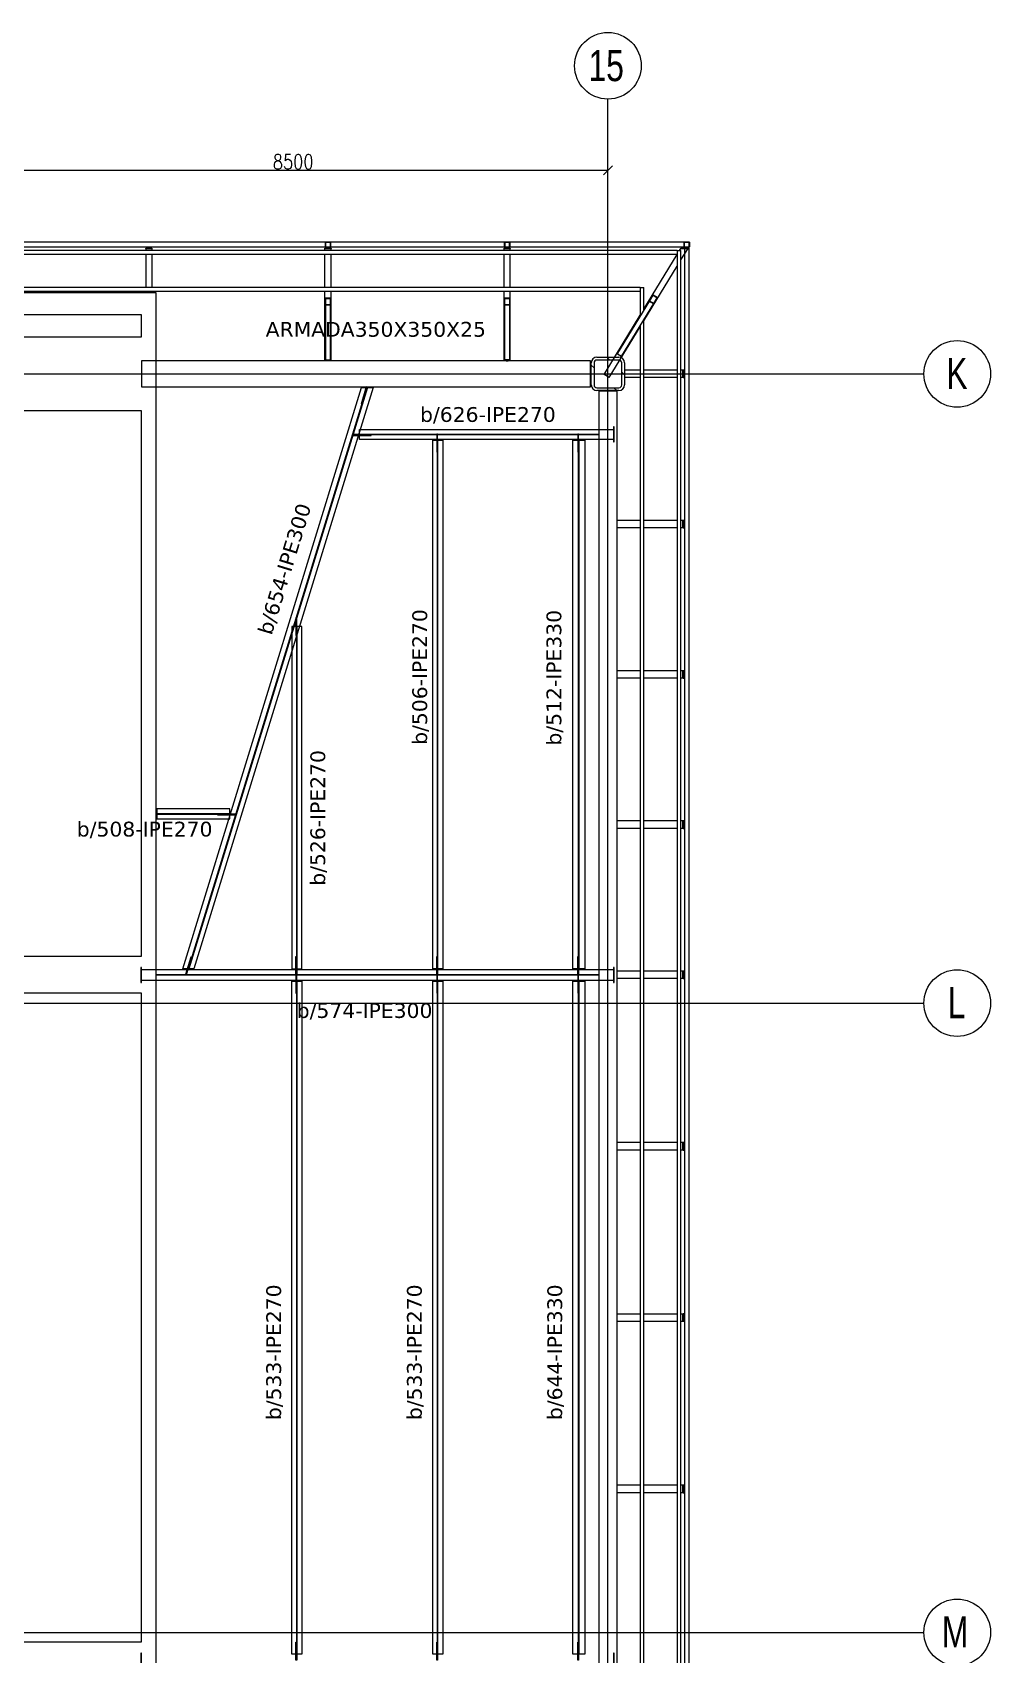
# Model space of a CAD drawing. Header units: millimetres. Extents: x -3255 to 77194, y -21218 to 30112.
# Drawn here: x 64259 to 77194, y 8200 to 30112 of the extents above; entities that cross this region are included whole.
import ezdxf

# ---------------------------------------------------------------- set-up
doc = ezdxf.new("R2010")
doc.units = ezdxf.units.MM
doc.header["$LTSCALE"] = 0.9
doc.linetypes.add('Grid Line', pattern=[3.33375, 1.905, -0.47625, 0.47625, -0.47625])
for name, color, linetype, lineweight in [('0-3', 50, 'Continuous', 5), ('A_ALMA', 255, 'Continuous', 5), ('E_COLUMNAS-1', 254, 'Continuous', 5), ('E_COLUMNAS-2', 1, 'Continuous', 25), ('E_COLUMNAS-3', 1, 'Continuous', 35), ('E_EJES', 8, 'Continuous', 9), ('E_EJES-1', 8, 'Grid Line', 9), ('E_TEXTO', 3, 'Continuous', 5), ('E_VIGAS', 5, 'Continuous', 15), ('E_VIGAS-1', 5, 'Continuous', 5), ('E_VIGAS-2', 10, 'Continuous', 5), ('E_VIGAS-3', 5, 'Continuous', 25), ('P-PLATINA', 6, 'Continuous', 13), ('S-COLS-HDLN-1', 52, 'Continuous', 9), ('VIGAS_HCB', 253, 'Continuous', 15)]:
    doc.layers.add(name, color=color, linetype=linetype, lineweight=lineweight)
doc.layers.add('COTAS', color=8, linetype='Continuous')
doc.styles.add('CNI_COTAS', font='romans.shx', dxfattribs={"width": 0.8})
doc.styles.add('Swis721 LtCn BT_1', font='swisscl.ttf', dxfattribs={"height": 0.42})
doc.styles.add('VERDANA', font='verdana.ttf')
doc.dimstyles.new('1.5', dxfattribs={"dimscale": 0, "dimtxt": 200, "dimasz": 120, "dimexe": 4, "dimexo": 4, "dimgap": 15, "dimtad": 1, "dimdec": 0, "dimzin": 4, "dimdsep": 46, "dimtxsty": 'CNI_COTAS', "dimblk": 'OBLIQUE', "dimcen": -0.09, "dimclrd": 256, "dimclrt": 3, "dimadec": 0, "dimazin": 0, "dimtfac": 1, "dimtdec": 0, "dimtmove": 2, "dimatfit": 0, "dimldrblk": 'OBLIQUE', "dimfxl": 0.05, "dimtolj": 1, "dimtzin": 0, "dimarcsym": 0})

# ---------------------------------------------------------------- blocks, each defined once
blk = doc.blocks.new('EST_SFM_VIGA-METALICA-SECCION-C - EST_SFM_VIGA-METALICA-UPN160-1603255-_38_00m_N_E_-NIVEL-10 DOC')
at = {"layer": 'E_VIGAS-1'}
for p, q in [((30.113, 0.018), (-30.274, 0.018)), ((32.533, 0.018), (30.171, 0.018)), ((34.956, 0.018), (32.591, 0.018)), ((35.021, 0.018), (35.015, 0.018)), ((35.021, 0.018), (35.021, -0.047)), ((-30.269, -0.047), (30.107, -0.047)), ((30.109, -0.047), (30.175, -0.047)), ((30.176, -0.047), (32.527, -0.047)), ((32.529, -0.047), (32.595, -0.047)), ((32.596, -0.047), (34.951, -0.047)), ((34.952, -0.047), (35.018, -0.047))]:
    blk.add_line(p, q, dxfattribs=at)
blk = doc.blocks.new('EST_SFM_VIGA-METALICA-SECCION-C - EST_SFM_VIGA-METALICA-UPN100-1529792-_38_00m_N_E_-NIVEL-10 DOC')
at = {"layer": 'E_VIGAS-2'}
for p, q in [((-13.568, -0.018), (-13.568, 0.032)), ((-13.263, 0.032), (-13.567, 0.032)), ((13.831, 0.032), (-13.129, 0.032)), ((14.268, 0.032), (13.965, 0.032)), ((14.269, 0.032), (14.269, -0.018)), ((-13.568, -0.018), (-13.181, -0.018)), ((-13.047, -0.018), (13.749, -0.018)), ((13.882, -0.018), (14.269, -0.018))]:
    blk.add_line(p, q, dxfattribs=at)
blk = doc.blocks.new('EST_SFM_VIGA-METALICA-SECCION-C - EST_SFM_VIGA-METALICA-UPN100-1530878-_38_00m_N_E_-NIVEL-10 DOC')
at = {"layer": 'E_VIGAS-2'}
for p, q in [((-14.294, -0.032), (-14.294, 0.018)), ((14.54, 0.018), (-14.294, 0.018)), ((14.54, 0.018), (14.54, -0.032)), ((-14.294, -0.032), (14.54, -0.032))]:
    blk.add_line(p, q, dxfattribs=at)
blk = doc.blocks.new('EST_SFM_VIGA-METALICA-SECCION-C - EST_SFM_VIGA-METALICA-UPN160-1529890-_38_00m_N_E_-NIVEL-10 DOC')
at = {"layer": 'E_VIGAS-1'}
for p, q in [((14.442, 0.018), (-14.49, 0.018)), ((-14.49, -0.047), (-14.49, 0.016)), ((14.506, 0.018), (14.5, 0.018)), ((14.506, 0.018), (14.506, 0.013)), ((-14.49, -0.047), (-14.487, -0.047)), ((-14.485, -0.047), (14.437, -0.047)), ((14.438, -0.047), (14.504, -0.047))]:
    blk.add_line(p, q, dxfattribs=at)
blk = doc.blocks.new('EST_SFM_VIGA-METALICA-SECCION-C - EST_SFM_VIGA-METALICA-UPN100-1526554-_38_00m_N_E_-NIVEL-10 DOC')
at = {"layer": 'E_VIGAS-2'}
for p, q in [((34.942, 0.018), (-34.929, 0.018)), ((34.942, 0.018), (34.942, -0.032)), ((-34.929, -0.032), (34.942, -0.032))]:
    blk.add_line(p, q, dxfattribs=at)
blk = doc.blocks.new('EST_SFM_VIGA-METALICA-SECCION-C - EST_SFM_VIGA-METALICA-UPN100-1526616-_38_00m_N_E_-NIVEL-10 DOC')
at = {"layer": 'E_VIGAS-2'}
for p, q in [((34.044, 0.032), (-34.827, 0.032)), ((34.044, 0.032), (34.044, -0.018)), ((-34.827, -0.018), (34.044, -0.018))]:
    blk.add_line(p, q, dxfattribs=at)
blk = doc.blocks.new('EST_SCM_COLUMNA-METALICA-SECCION-CUADRADA - EST_SCM_COLUMNA-TUBULAR-CUADRADA_PTEØ_70x70 e_3mm-1587150-_38_00m_N_E_-NIVEL-10 DOC')
at = {"layer": 'E_COLUMNAS-1'}
for p, q in [((-0.035, -0.029), (-0.035, 0.029)), ((-0.032, 0.029), (-0.032, -0.029)), ((-0.029, 0.035), (0.029, 0.035)), ((0.029, 0.032), (-0.029, 0.032)), ((0.032, -0.029), (0.032, 0.029)), ((0.035, 0.029), (0.035, -0.029)), ((-0.029, -0.032), (0.029, -0.032)), ((0.029, -0.035), (-0.029, -0.035))]:
    blk.add_line(p, q, dxfattribs=at)
for centre, radius, start, end in [((-0.029, 0.029), 0.006, 90, 180), ((-0.029, 0.029), 0.003, 90, 180), ((0.029, 0.029), 0.006, 0, 90), ((0.029, 0.029), 0.003, 0, 90), ((0.029, 0.029), 0.006, 10, 80), ((0.029, 0.029), 0.003, 30, 60), ((-0.029, -0.029), 0.006, 180, 270), ((-0.029, -0.029), 0.003, 180, 270), ((0.029, -0.029), 0.006, 270, 0), ((0.029, -0.029), 0.003, 270, 360)]:
    blk.add_arc(centre, radius, start, end, dxfattribs=at)
blk = doc.blocks.new('EST_SCM_COLUMNA-METALICA-SECCION-CUADRADA - EST_SCM_COLUMNA-TUBULAR-CUADRADA_PTEØ_70x70 e_3mm-V24-_38_00m_N_E_-NIVEL-10 DOC')
at = {"layer": 'E_COLUMNAS-1'}
for p, q in [((-0.035, -0.029), (-0.035, 0.029)), ((-0.032, 0.029), (-0.032, -0.029)), ((-0.029, 0.035), (0.029, 0.035)), ((0.029, 0.032), (-0.029, 0.032)), ((0.032, -0.029), (0.032, 0.029)), ((0.035, 0.029), (0.035, -0.029)), ((-0.029, -0.032), (0.029, -0.032)), ((0.029, -0.035), (-0.029, -0.035))]:
    blk.add_line(p, q, dxfattribs=at)
for centre, radius, start, end in [((-0.029, 0.029), 0.006, 90, 180), ((-0.029, 0.029), 0.006, 90, 170), ((-0.029, 0.029), 0.003, 90, 180), ((-0.029, 0.029), 0.003, 90, 150), ((0.029, 0.029), 0.006, 0, 90), ((0.029, 0.029), 0.006, 10, 90), ((0.029, 0.029), 0.003, 0, 90), ((0.029, 0.029), 0.003, 30, 90), ((-0.029, -0.029), 0.006, 180, 270), ((-0.029, -0.029), 0.003, 180, 270), ((0.029, -0.029), 0.006, 270, 0), ((0.029, -0.029), 0.003, 270, 360)]:
    blk.add_arc(centre, radius, start, end, dxfattribs=at)
blk = doc.blocks.new('DCTIB_CNI_EST_MOD-1A-FAC_0001_rvt-2-_38_00m_N_E_-NIVEL-10 DOC')
at = {"layer": 'E_COLUMNAS-1'}
for centre, radius, start, end in [((-9.971, 167.879), 0.006, 190, 270), ((-9.971, 167.879), 0.006, 190, 270), ((-9.971, 167.879), 0.003, 210, 270), ((-9.971, 167.879), 0.003, 210, 270), ((-9.913, 167.879), 0.006, 270, 350), ((-9.913, 167.879), 0.006, 270, 350), ((-9.913, 167.879), 0.003, 270, 330), ((-9.913, 167.879), 0.003, 270, 330), ((-7.551, 167.879), 0.006, 190, 270), ((-7.551, 167.879), 0.006, 190, 270), ((-7.551, 167.879), 0.003, 210, 270), ((-7.551, 167.879), 0.003, 210, 270), ((-7.493, 167.879), 0.006, 270, 350), ((-7.493, 167.879), 0.006, 270, 350), ((-7.493, 167.879), 0.003, 270, 330), ((-7.493, 167.879), 0.003, 270, 330), ((-5.128, 167.879), 0.006, 190, 260), ((-5.128, 167.879), 0.006, 190, 260), ((-5.128, 167.879), 0.003, 210, 240), ((-5.128, 167.879), 0.003, 210, 240)]:
    blk.add_arc(centre, radius, start, end, dxfattribs=at)
at = {"layer": 'E_VIGAS-1'}
for p, q in [((-12.403, 167.858), (-12.403, 167.859)), ((-12.403, 167.859), (-12.375, 167.859)), ((-12.403, 167.858), (-12.321, 167.858)), ((-12.321, 167.858), (-12.403, 167.858)), ((-12.403, 167.858), (-12.403, 167.83)), ((-12.364, 167.864), (-12.364, 167.878)), ((-12.364, 167.859), (-12.364, 167.864)), ((-12.359, 167.878), (-12.359, 167.864)), ((-12.359, 167.864), (-12.359, 167.859)), ((-12.349, 167.859), (-12.321, 167.859)), ((-12.321, 167.859), (-12.321, 167.858)), ((-12.321, 167.858), (-12.321, 167.83)), ((-9.983, 167.859), (-9.955, 167.859)), ((-9.983, 167.858), (-9.983, 167.859)), ((-9.983, 167.858), (-9.901, 167.858)), ((-9.901, 167.858), (-9.983, 167.858)), ((-9.983, 167.83), (-9.983, 167.858)), ((-9.945, 167.876), (-9.945, 167.878)), ((-9.945, 167.864), (-9.945, 167.873)), ((-9.945, 167.859), (-9.945, 167.864)), ((-9.94, 167.878), (-9.94, 167.876)), ((-9.94, 167.873), (-9.94, 167.864)), ((-9.94, 167.864), (-9.94, 167.859)), ((-9.929, 167.859), (-9.901, 167.859)), ((-9.901, 167.859), (-9.901, 167.858)), ((-9.901, 167.83), (-9.901, 167.858)), ((-7.535, 167.859), (-7.563, 167.859)), ((-7.563, 167.859), (-7.535, 167.859)), ((-7.563, 167.858), (-7.563, 167.859)), ((-7.563, 167.858), (-7.481, 167.858)), ((-7.481, 167.858), (-7.563, 167.858)), ((-7.563, 167.83), (-7.563, 167.858)), ((-7.525, 167.876), (-7.525, 167.878)), ((-7.525, 167.864), (-7.525, 167.873)), ((-7.525, 167.859), (-7.525, 167.864)), ((-7.52, 167.878), (-7.52, 167.876)), ((-7.52, 167.873), (-7.52, 167.864)), ((-7.52, 167.864), (-7.52, 167.859)), ((-7.509, 167.859), (-7.481, 167.859)), ((-7.481, 167.859), (-7.509, 167.859)), ((-7.481, 167.859), (-7.481, 167.858)), ((-7.481, 167.83), (-7.481, 167.858)), ((-5.194, 167.83), (-5.177, 167.858)), ((-5.177, 167.859), (-5.144, 167.859)), ((-5.177, 167.858), (-5.081, 167.858)), ((-5.081, 167.858), (-5.177, 167.858)), ((-5.177, 167.701), (-5.081, 167.858)), ((-5.158, 167.878), (-5.17, 167.859)), ((-5.153, 167.873), (-5.153, 167.875)), ((-5.151, 167.868), (-5.152, 167.87)), ((-5.149, 167.864), (-5.15, 167.865)), ((-5.132, 167.859), (-5.129, 167.863)), ((-12.403, 167.78), (-12.403, 167.33)), ((-12.321, 167.78), (-12.321, 167.33)), ((-9.983, 167.33), (-9.983, 167.78)), ((-9.901, 167.33), (-9.901, 167.78)), ((-7.563, 167.33), (-7.563, 167.78)), ((-7.481, 167.33), (-7.481, 167.78)), ((-5.677, 167.038), (-5.227, 167.777)), ((-5.677, 166.88), (-5.227, 167.619)), ((-12.403, 167.28), (-12.403, 167.263)), ((-12.321, 167.263), (-12.403, 167.263)), ((-12.321, 167.28), (-12.321, 167.263)), ((-9.983, 166.337), (-9.983, 167.28)), ((-9.901, 166.337), (-9.901, 167.28)), ((-7.563, 166.337), (-7.563, 167.28)), ((-7.481, 166.337), (-7.481, 167.28)), ((-5.556, 167.224), (-5.602, 167.15)), ((-5.6, 167.149), (-5.555, 167.223)), ((-5.555, 167.223), (-5.56, 167.216)), ((-5.553, 167.224), (-5.498, 167.191)), ((-5.497, 167.193), (-5.552, 167.226)), ((-9.977, 167.18), (-9.977, 167.098)), ((-9.977, 167.098), (-9.977, 166.357)), ((-9.976, 167.18), (-9.976, 167.172)), ((-9.976, 167.098), (-9.976, 167.18)), ((-9.976, 167.098), (-9.976, 167.094)), ((-9.91, 167.184), (-9.974, 167.184)), ((-9.974, 167.182), (-9.91, 167.182)), ((-9.91, 167.096), (-9.974, 167.096)), ((-9.974, 167.094), (-9.91, 167.094)), ((-9.909, 167.172), (-9.909, 167.18)), ((-9.909, 167.18), (-9.909, 167.098)), ((-9.909, 167.094), (-9.909, 167.098)), ((-9.907, 167.098), (-9.907, 167.18)), ((-9.907, 166.357), (-9.907, 167.098)), ((-7.557, 167.18), (-7.557, 167.098)), ((-7.557, 167.098), (-7.557, 166.361)), ((-7.556, 167.18), (-7.556, 167.172)), ((-7.556, 167.098), (-7.556, 167.18)), ((-7.556, 167.098), (-7.556, 167.094)), ((-7.49, 167.184), (-7.554, 167.184)), ((-7.554, 167.182), (-7.49, 167.182)), ((-7.49, 167.096), (-7.554, 167.096)), ((-7.554, 167.094), (-7.49, 167.094)), ((-7.489, 167.172), (-7.489, 167.18)), ((-7.489, 167.18), (-7.489, 167.098)), ((-7.489, 167.094), (-7.489, 167.098)), ((-7.487, 167.098), (-7.487, 167.18)), ((-7.487, 166.361), (-7.487, 167.098)), ((-5.602, 167.15), (-6.034, 166.44)), ((-5.974, 166.404), (-5.542, 167.113)), ((-5.6, 167.149), (-5.602, 167.146)), ((-5.601, 167.145), (-5.547, 167.111)), ((-5.545, 167.113), (-5.6, 167.146)), ((-5.545, 167.111), (-5.543, 167.114)), ((-5.498, 167.188), (-5.543, 167.114)), ((-5.542, 167.113), (-5.497, 167.188)), ((-5.502, 167.181), (-5.498, 167.188)), ((-6.215, 166.155), (-5.727, 166.956)), ((-6.145, 166.112), (-5.727, 166.798)), ((-9.901, 166.337), (-9.983, 166.337)), ((-9.974, 166.353), (-9.91, 166.353)), ((-7.481, 166.337), (-7.563, 166.337)), ((-7.535, 166.337), (-7.563, 166.337)), ((-7.554, 166.357), (-7.49, 166.357)), ((-7.525, 166.337), (-7.519, 166.337)), ((-7.525, 166.337), (-7.525, 166.337)), ((-7.52, 166.337), (-7.52, 166.337)), ((-7.481, 166.337), (-7.509, 166.337)), ((-6.033, 166.435), (-5.979, 166.402)), ((-6.145, 166.112), (-6.215, 166.155)), ((-5.934, 166.112), (-5.934, 166.212)), ((-5.727, 166.212), (-5.934, 166.212)), ((-5.727, 166.112), (-5.934, 166.112)), ((-5.227, 166.212), (-5.677, 166.212)), ((-5.227, 166.112), (-5.677, 166.112)), ((-5.149, 166.212), (-5.177, 166.212)), ((-5.149, 166.112), (-5.177, 166.112)), ((-5.149, 166.212), (-5.149, 166.112)), ((-5.149, 166.112), (-5.149, 166.212)), ((-5.149, 166.212), (-5.148, 166.212)), ((-5.148, 166.112), (-5.149, 166.112)), ((-5.148, 166.212), (-5.148, 166.175)), ((-5.129, 166.212), (-5.148, 166.212)), ((-5.148, 166.165), (-5.143, 166.165)), ((-5.143, 166.165), (-5.148, 166.165)), ((-5.148, 166.165), (-5.143, 166.165)), ((-5.143, 166.16), (-5.148, 166.16)), ((-5.143, 166.16), (-5.148, 166.16)), ((-5.148, 166.16), (-5.143, 166.16)), ((-5.148, 166.15), (-5.148, 166.112)), ((-5.148, 166.112), (-5.129, 166.112)), ((-5.143, 166.165), (-5.129, 166.165)), ((-5.129, 166.16), (-5.143, 166.16)), ((-6.037, 164.082), (-6.037, 164.182)), ((-5.727, 164.182), (-6.037, 164.182)), ((-5.227, 164.182), (-5.677, 164.182)), ((-5.149, 164.182), (-5.177, 164.182)), ((-5.149, 164.182), (-5.149, 164.082)), ((-5.149, 164.082), (-5.149, 164.182)), ((-5.149, 164.182), (-5.148, 164.182)), ((-5.148, 164.182), (-5.148, 164.145)), ((-5.129, 164.182), (-5.148, 164.182)), ((-5.148, 164.135), (-5.143, 164.135)), ((-5.143, 164.135), (-5.148, 164.135)), ((-5.148, 164.135), (-5.143, 164.135)), ((-5.143, 164.13), (-5.148, 164.13)), ((-5.143, 164.13), (-5.148, 164.13)), ((-5.148, 164.13), (-5.143, 164.13)), ((-5.143, 164.135), (-5.129, 164.135)), ((-5.129, 164.13), (-5.143, 164.13)), ((-5.727, 164.082), (-6.037, 164.082)), ((-5.227, 164.082), (-5.677, 164.082)), ((-5.149, 164.082), (-5.177, 164.082)), ((-5.148, 164.082), (-5.149, 164.082)), ((-5.148, 164.12), (-5.148, 164.082)), ((-5.148, 164.082), (-5.129, 164.082)), ((-6.037, 162.052), (-6.037, 162.152)), ((-5.727, 162.152), (-6.037, 162.152)), ((-5.227, 162.152), (-5.677, 162.152)), ((-5.149, 162.152), (-5.177, 162.152)), ((-5.149, 162.152), (-5.149, 162.052)), ((-5.149, 162.052), (-5.149, 162.152)), ((-5.149, 162.152), (-5.148, 162.152)), ((-5.148, 162.152), (-5.148, 162.115)), ((-5.129, 162.152), (-5.148, 162.152)), ((-5.727, 162.052), (-6.037, 162.052)), ((-5.227, 162.052), (-5.677, 162.052)), ((-5.149, 162.052), (-5.177, 162.052)), ((-5.148, 162.052), (-5.149, 162.052)), ((-5.148, 162.105), (-5.143, 162.105)), ((-5.143, 162.105), (-5.148, 162.105)), ((-5.148, 162.105), (-5.143, 162.105)), ((-5.143, 162.1), (-5.148, 162.1)), ((-5.143, 162.1), (-5.148, 162.1)), ((-5.148, 162.1), (-5.143, 162.1)), ((-5.148, 162.09), (-5.148, 162.052)), ((-5.148, 162.052), (-5.129, 162.052)), ((-5.143, 162.105), (-5.129, 162.105)), ((-5.129, 162.1), (-5.143, 162.1)), ((-6.037, 160.023), (-6.037, 160.123)), ((-5.727, 160.123), (-6.037, 160.123)), ((-5.727, 160.023), (-6.037, 160.023)), ((-5.227, 160.123), (-5.677, 160.123)), ((-5.227, 160.023), (-5.677, 160.023)), ((-5.149, 160.123), (-5.177, 160.123)), ((-5.149, 160.023), (-5.177, 160.023)), ((-5.149, 160.123), (-5.149, 160.023)), ((-5.149, 160.023), (-5.149, 160.123)), ((-5.149, 160.123), (-5.148, 160.123)), ((-5.148, 160.023), (-5.149, 160.023)), ((-5.148, 160.123), (-5.148, 160.085)), ((-5.129, 160.123), (-5.148, 160.123)), ((-5.148, 160.075), (-5.143, 160.075)), ((-5.143, 160.075), (-5.148, 160.075)), ((-5.148, 160.075), (-5.143, 160.075)), ((-5.143, 160.07), (-5.148, 160.07)), ((-5.143, 160.07), (-5.148, 160.07)), ((-5.148, 160.07), (-5.143, 160.07)), ((-5.148, 160.06), (-5.148, 160.023)), ((-5.148, 160.023), (-5.129, 160.023)), ((-5.143, 160.075), (-5.129, 160.075)), ((-5.129, 160.07), (-5.143, 160.07)), ((-6.038, 157.993), (-6.038, 158.093)), ((-5.727, 158.093), (-6.038, 158.093)), ((-5.727, 157.993), (-6.038, 157.993)), ((-5.227, 158.093), (-5.677, 158.093)), ((-5.227, 157.993), (-5.677, 157.993)), ((-5.149, 158.093), (-5.177, 158.093)), ((-5.149, 157.993), (-5.177, 157.993)), ((-5.149, 158.093), (-5.149, 157.993)), ((-5.149, 157.993), (-5.149, 158.093)), ((-5.149, 158.093), (-5.148, 158.093)), ((-5.148, 157.993), (-5.149, 157.993)), ((-5.148, 158.093), (-5.148, 158.055)), ((-5.129, 158.093), (-5.148, 158.093)), ((-5.148, 158.045), (-5.143, 158.045)), ((-5.143, 158.045), (-5.148, 158.045)), ((-5.148, 158.045), (-5.143, 158.045)), ((-5.143, 158.04), (-5.148, 158.04)), ((-5.143, 158.04), (-5.148, 158.04)), ((-5.148, 158.04), (-5.143, 158.04)), ((-5.148, 158.03), (-5.148, 157.993)), ((-5.148, 157.993), (-5.129, 157.993)), ((-5.143, 158.045), (-5.129, 158.045)), ((-5.129, 158.04), (-5.143, 158.04)), ((-6.037, 155.678), (-6.037, 155.778)), ((-5.727, 155.778), (-6.037, 155.778)), ((-5.727, 155.678), (-6.037, 155.678)), ((-5.227, 155.778), (-5.677, 155.778)), ((-5.227, 155.678), (-5.677, 155.678)), ((-5.149, 155.778), (-5.177, 155.778)), ((-5.149, 155.678), (-5.177, 155.678)), ((-5.149, 155.778), (-5.149, 155.678)), ((-5.149, 155.678), (-5.149, 155.778)), ((-5.149, 155.778), (-5.148, 155.778)), ((-5.148, 155.678), (-5.149, 155.678)), ((-5.148, 155.778), (-5.148, 155.741)), ((-5.129, 155.778), (-5.148, 155.778)), ((-5.148, 155.731), (-5.143, 155.731)), ((-5.143, 155.731), (-5.148, 155.731)), ((-5.148, 155.731), (-5.143, 155.731)), ((-5.143, 155.725), (-5.148, 155.725)), ((-5.143, 155.725), (-5.148, 155.725)), ((-5.148, 155.725), (-5.143, 155.725)), ((-5.148, 155.716), (-5.148, 155.678)), ((-5.148, 155.678), (-5.129, 155.678)), ((-5.143, 155.731), (-5.129, 155.731)), ((-5.129, 155.725), (-5.143, 155.725)), ((-6.037, 153.364), (-6.037, 153.464)), ((-6.037, 153.464), (-5.727, 153.464)), ((-5.677, 153.464), (-5.227, 153.464)), ((-5.177, 153.464), (-5.149, 153.464)), ((-5.149, 153.464), (-5.149, 153.364)), ((-5.149, 153.464), (-5.148, 153.464)), ((-5.149, 153.364), (-5.149, 153.464)), ((-5.129, 153.464), (-5.148, 153.464)), ((-5.148, 153.464), (-5.148, 153.426)), ((-5.148, 153.417), (-5.143, 153.417)), ((-5.143, 153.417), (-5.148, 153.417)), ((-5.148, 153.417), (-5.143, 153.417)), ((-5.143, 153.411), (-5.148, 153.411)), ((-5.143, 153.411), (-5.148, 153.411)), ((-5.148, 153.411), (-5.143, 153.411)), ((-5.148, 153.401), (-5.148, 153.364)), ((-5.143, 153.417), (-5.129, 153.417)), ((-5.129, 153.411), (-5.143, 153.411)), ((-6.037, 153.364), (-5.727, 153.364)), ((-5.677, 153.364), (-5.227, 153.364)), ((-5.177, 153.364), (-5.149, 153.364)), ((-5.148, 153.364), (-5.149, 153.364)), ((-5.148, 153.364), (-5.129, 153.364)), ((-6.037, 151.049), (-6.037, 151.149)), ((-5.727, 151.149), (-6.037, 151.149)), ((-5.727, 151.049), (-6.037, 151.049)), ((-5.227, 151.149), (-5.677, 151.149)), ((-5.227, 151.049), (-5.677, 151.049)), ((-5.149, 151.149), (-5.177, 151.149)), ((-5.149, 151.049), (-5.177, 151.049)), ((-5.149, 151.149), (-5.149, 151.049)), ((-5.149, 151.049), (-5.149, 151.149)), ((-5.149, 151.149), (-5.148, 151.149)), ((-5.148, 151.049), (-5.149, 151.049)), ((-5.148, 151.149), (-5.148, 151.112)), ((-5.129, 151.149), (-5.148, 151.149)), ((-5.148, 151.102), (-5.143, 151.102)), ((-5.143, 151.102), (-5.148, 151.102)), ((-5.148, 151.102), (-5.143, 151.102)), ((-5.143, 151.097), (-5.148, 151.097)), ((-5.143, 151.097), (-5.148, 151.097)), ((-5.148, 151.097), (-5.143, 151.097)), ((-5.148, 151.087), (-5.148, 151.049)), ((-5.148, 151.049), (-5.129, 151.049)), ((-5.143, 151.102), (-5.129, 151.102)), ((-5.129, 151.097), (-5.143, 151.097))]:
    blk.add_line(p, q, dxfattribs=at)
at = {"layer": 'E_VIGAS-1', "flags": 128}
for points in [[(-5.177, 167.858), (-5.177, 167.858), (-5.177, 167.859)], [(-5.144, 167.859), (-5.146, 167.861), (-5.149, 167.864), (-5.152, 167.869), (-5.153, 167.874), (-5.154, 167.878)], [(-5.552, 167.226), (-5.552, 167.226), (-5.553, 167.226), (-5.554, 167.226), (-5.555, 167.226), (-5.555, 167.225), (-5.556, 167.225), (-5.556, 167.224)], [(-5.555, 167.223), (-5.555, 167.224), (-5.555, 167.224), (-5.554, 167.224), (-5.554, 167.224), (-5.554, 167.224), (-5.553, 167.224), (-5.553, 167.224), (-5.553, 167.224)], [(-5.498, 167.191), (-5.498, 167.191), (-5.498, 167.19), (-5.498, 167.19), (-5.498, 167.19), (-5.498, 167.189), (-5.498, 167.189), (-5.498, 167.188)], [(-5.497, 167.188), (-5.496, 167.188), (-5.496, 167.189), (-5.496, 167.19), (-5.496, 167.191), (-5.496, 167.192), (-5.497, 167.192), (-5.497, 167.193)], [(-9.974, 167.184), (-9.975, 167.184), (-9.975, 167.184), (-9.976, 167.183), (-9.976, 167.183), (-9.977, 167.182), (-9.977, 167.181), (-9.977, 167.18)], [(-9.977, 167.098), (-9.977, 167.097), (-9.977, 167.096), (-9.976, 167.095), (-9.976, 167.095), (-9.975, 167.094), (-9.975, 167.094), (-9.974, 167.094)], [(-9.976, 167.18), (-9.976, 167.181), (-9.975, 167.181), (-9.975, 167.182), (-9.975, 167.182), (-9.975, 167.182), (-9.974, 167.182), (-9.974, 167.182)], [(-9.974, 167.096), (-9.974, 167.096), (-9.975, 167.096), (-9.975, 167.096), (-9.975, 167.096), (-9.975, 167.097), (-9.976, 167.097), (-9.976, 167.098)], [(-9.907, 167.18), (-9.907, 167.181), (-9.907, 167.182), (-9.908, 167.183), (-9.908, 167.183), (-9.909, 167.184), (-9.909, 167.184), (-9.91, 167.184)], [(-9.91, 167.182), (-9.91, 167.182), (-9.909, 167.182), (-9.909, 167.182), (-9.909, 167.182), (-9.909, 167.181), (-9.909, 167.181), (-9.909, 167.18)], [(-9.91, 167.094), (-9.909, 167.094), (-9.909, 167.094), (-9.908, 167.095), (-9.908, 167.095), (-9.907, 167.096), (-9.907, 167.097), (-9.907, 167.098)], [(-9.909, 167.098), (-9.909, 167.097), (-9.909, 167.097), (-9.909, 167.096), (-9.909, 167.096), (-9.909, 167.096), (-9.91, 167.096), (-9.91, 167.096)], [(-7.554, 167.184), (-7.555, 167.184), (-7.555, 167.184), (-7.556, 167.183), (-7.556, 167.183), (-7.557, 167.182), (-7.557, 167.181), (-7.557, 167.18)], [(-7.557, 167.098), (-7.557, 167.097), (-7.557, 167.096), (-7.556, 167.095), (-7.556, 167.095), (-7.555, 167.094), (-7.555, 167.094), (-7.554, 167.094)], [(-7.556, 167.18), (-7.556, 167.181), (-7.555, 167.181), (-7.555, 167.182), (-7.555, 167.182), (-7.555, 167.182), (-7.554, 167.182), (-7.554, 167.182)], [(-7.554, 167.096), (-7.554, 167.096), (-7.555, 167.096), (-7.555, 167.096), (-7.555, 167.096), (-7.555, 167.097), (-7.556, 167.097), (-7.556, 167.098)], [(-7.487, 167.18), (-7.487, 167.181), (-7.487, 167.182), (-7.488, 167.183), (-7.488, 167.183), (-7.489, 167.184), (-7.489, 167.184), (-7.49, 167.184)], [(-7.49, 167.182), (-7.49, 167.182), (-7.489, 167.182), (-7.489, 167.182), (-7.489, 167.182), (-7.489, 167.181), (-7.489, 167.181), (-7.489, 167.18)], [(-7.49, 167.094), (-7.489, 167.094), (-7.489, 167.094), (-7.488, 167.095), (-7.488, 167.095), (-7.487, 167.096), (-7.487, 167.097), (-7.487, 167.098)], [(-7.489, 167.098), (-7.489, 167.097), (-7.489, 167.097), (-7.489, 167.096), (-7.489, 167.096), (-7.489, 167.096), (-7.49, 167.096), (-7.49, 167.096)], [(-5.602, 167.15), (-5.602, 167.149), (-5.602, 167.148), (-5.602, 167.147), (-5.602, 167.146), (-5.602, 167.146), (-5.602, 167.145), (-5.601, 167.145)], [(-5.6, 167.146), (-5.6, 167.147), (-5.601, 167.147), (-5.601, 167.147), (-5.601, 167.148), (-5.601, 167.148), (-5.601, 167.149), (-5.6, 167.149)], [(-5.547, 167.111), (-5.546, 167.111), (-5.545, 167.111), (-5.544, 167.111), (-5.544, 167.112), (-5.543, 167.112), (-5.542, 167.113), (-5.542, 167.113)], [(-5.543, 167.114), (-5.543, 167.114), (-5.544, 167.113), (-5.544, 167.113), (-5.544, 167.113), (-5.545, 167.113), (-5.545, 167.113), (-5.545, 167.113)], [(-9.977, 166.357), (-9.977, 166.356), (-9.977, 166.355), (-9.976, 166.355), (-9.976, 166.354), (-9.975, 166.354), (-9.975, 166.353), (-9.974, 166.353)], [(-9.91, 166.353), (-9.909, 166.353), (-9.909, 166.354), (-9.908, 166.354), (-9.908, 166.355), (-9.907, 166.355), (-9.907, 166.356), (-9.907, 166.357)], [(-7.557, 166.361), (-7.557, 166.36), (-7.557, 166.359), (-7.556, 166.359), (-7.556, 166.358), (-7.555, 166.358), (-7.555, 166.357), (-7.554, 166.357)], [(-7.49, 166.357), (-7.489, 166.357), (-7.489, 166.358), (-7.488, 166.358), (-7.488, 166.359), (-7.487, 166.359), (-7.487, 166.36), (-7.487, 166.361)], [(-6.033, 166.435), (-6.034, 166.436), (-6.034, 166.436), (-6.034, 166.437), (-6.034, 166.438), (-6.034, 166.439), (-6.034, 166.44), (-6.034, 166.44)], [(-5.974, 166.404), (-5.974, 166.403), (-5.975, 166.403), (-5.976, 166.402), (-5.977, 166.402), (-5.977, 166.402), (-5.978, 166.402), (-5.979, 166.402)]]:
    blk.add_lwpolyline(points, dxfattribs=at)
at = {"layer": 'E_VIGAS-1'}
for centre, start_param, end_param in [((-7.535, 166.337), 4.712389, 6.283185), ((-7.535, 166.337), 0.785398, 1.308997), ((-7.535, 166.337), 0, 0.523599), ((-7.509, 166.337), 3.141593, 4.712389), ((-7.509, 166.337), 2.617994, 3.141593), ((-7.509, 166.337), 1.832596, 2.356194)]:
    blk.add_ellipse(centre, major_axis=(0.0107, 0), ratio=0.003149, start_param=start_param, end_param=end_param, dxfattribs=at)
for points, knots in [([(-12.375, 167.859), (-12.374, 167.859), (-12.373, 167.859), (-12.37, 167.859), (-12.368, 167.86), (-12.366, 167.86), (-12.365, 167.862), (-12.364, 167.863), (-12.364, 167.864)], [0, 0, 0, 0, 0.142857, 0.285714, 0.428571, 0.571429, 0.785714, 1, 1, 1, 1]), ([(-12.364, 167.864), (-12.364, 167.863), (-12.365, 167.862), (-12.366, 167.86), (-12.368, 167.86), (-12.369, 167.859), (-12.37, 167.859), (-12.372, 167.859), (-12.374, 167.859), (-12.375, 167.859)], [0, 0, 0, 0, 0.285714, 0.428571, 0.571429, 0.678571, 0.732143, 0.785714, 1, 1, 1, 1]), ([(-12.349, 167.859), (-12.35, 167.859), (-12.351, 167.859), (-12.354, 167.859), (-12.356, 167.86), (-12.358, 167.86), (-12.359, 167.862), (-12.359, 167.863), (-12.359, 167.864)], [0, 0, 0, 0, 0.142857, 0.285714, 0.428571, 0.571429, 0.785714, 1, 1, 1, 1]), ([(-12.359, 167.864), (-12.359, 167.863), (-12.359, 167.862), (-12.357, 167.86), (-12.356, 167.86), (-12.354, 167.859), (-12.353, 167.859), (-12.352, 167.859), (-12.35, 167.859), (-12.349, 167.859)], [0, 0, 0, 0, 0.285714, 0.428571, 0.571429, 0.678571, 0.732143, 0.785714, 1, 1, 1, 1]), ([(-9.945, 167.864), (-9.945, 167.863), (-9.945, 167.862), (-9.947, 167.86), (-9.948, 167.86), (-9.95, 167.859), (-9.951, 167.859), (-9.952, 167.859), (-9.954, 167.859), (-9.955, 167.859)], [0, 0, 0, 0, 0.285714, 0.428571, 0.571429, 0.678571, 0.732143, 0.785714, 1, 1, 1, 1]), ([(-9.955, 167.859), (-9.954, 167.859), (-9.953, 167.859), (-9.95, 167.859), (-9.948, 167.86), (-9.946, 167.86), (-9.945, 167.862), (-9.945, 167.863), (-9.945, 167.864)], [0, 0, 0, 0, 0.142857, 0.285714, 0.428571, 0.571429, 0.785714, 1, 1, 1, 1]), ([(-9.94, 167.864), (-9.94, 167.863), (-9.939, 167.862), (-9.938, 167.86), (-9.936, 167.86), (-9.935, 167.859), (-9.934, 167.859), (-9.932, 167.859), (-9.93, 167.859), (-9.929, 167.859)], [0, 0, 0, 0, 0.285714, 0.428571, 0.571429, 0.678571, 0.732143, 0.785714, 1, 1, 1, 1]), ([(-9.929, 167.859), (-9.93, 167.859), (-9.931, 167.859), (-9.934, 167.859), (-9.936, 167.86), (-9.938, 167.86), (-9.939, 167.862), (-9.94, 167.863), (-9.94, 167.864)], [0, 0, 0, 0, 0.142857, 0.285714, 0.428571, 0.571429, 0.785714, 1, 1, 1, 1]), ([(-7.525, 167.864), (-7.525, 167.863), (-7.525, 167.862), (-7.527, 167.86), (-7.528, 167.86), (-7.53, 167.859), (-7.531, 167.859), (-7.532, 167.859), (-7.534, 167.859), (-7.535, 167.859)], [0, 0, 0, 0, 0.285714, 0.428571, 0.571429, 0.678571, 0.732143, 0.785714, 1, 1, 1, 1]), ([(-7.535, 167.859), (-7.534, 167.859), (-7.533, 167.859), (-7.53, 167.859), (-7.528, 167.859), (-7.526, 167.86), (-7.525, 167.862), (-7.525, 167.863), (-7.525, 167.864)], [0, 0, 0, 0, 0.142857, 0.285714, 0.428571, 0.571429, 0.785714, 1, 1, 1, 1]), ([(-7.52, 167.864), (-7.52, 167.863), (-7.519, 167.861), (-7.518, 167.86), (-7.516, 167.86), (-7.515, 167.859), (-7.514, 167.859), (-7.512, 167.859), (-7.51, 167.859), (-7.509, 167.859)], [0, 0, 0, 0, 0.285714, 0.428571, 0.571429, 0.678571, 0.732143, 0.785714, 1, 1, 1, 1]), ([(-7.509, 167.859), (-7.51, 167.859), (-7.511, 167.859), (-7.514, 167.859), (-7.516, 167.86), (-7.518, 167.86), (-7.519, 167.862), (-7.52, 167.863), (-7.52, 167.864)], [0, 0, 0, 0, 0.142857, 0.285714, 0.428571, 0.571429, 0.785714, 1, 1, 1, 1]), ([(-5.129, 167.864), (-5.129, 167.863), (-5.131, 167.861), (-5.135, 167.86), (-5.14, 167.859), (-5.143, 167.859), (-5.144, 167.859)], [0, 0, 0, 0, 0.285714, 0.571429, 0.785714, 1, 1, 1, 1]), ([(-5.144, 167.859), (-5.143, 167.859), (-5.141, 167.859), (-5.137, 167.859), (-5.134, 167.86), (-5.13, 167.862), (-5.129, 167.863), (-5.129, 167.864)], [0, 0, 0, 0, 0.142857, 0.285714, 0.571429, 0.785714, 1, 1, 1, 1]), ([(-5.148, 166.175), (-5.148, 166.174), (-5.148, 166.173), (-5.147, 166.17), (-5.147, 166.169), (-5.146, 166.167), (-5.145, 166.165), (-5.143, 166.165), (-5.143, 166.165)], [0, 0, 0, 0, 0.142857, 0.285714, 0.428571, 0.571429, 0.785714, 1, 1, 1, 1]), ([(-5.143, 166.16), (-5.143, 166.16), (-5.144, 166.159), (-5.145, 166.159), (-5.146, 166.158), (-5.147, 166.156), (-5.147, 166.155), (-5.147, 166.154), (-5.148, 166.152), (-5.148, 166.151), (-5.148, 166.15)], [0, 0, 0, 0, 0.142857, 0.285714, 0.428571, 0.571429, 0.678571, 0.732143, 0.785714, 1, 1, 1, 1]), ([(-5.148, 164.145), (-5.148, 164.144), (-5.148, 164.143), (-5.147, 164.14), (-5.147, 164.139), (-5.146, 164.137), (-5.145, 164.136), (-5.143, 164.135), (-5.143, 164.135)], [0, 0, 0, 0, 0.142857, 0.285714, 0.428571, 0.571429, 0.785714, 1, 1, 1, 1]), ([(-5.143, 164.13), (-5.143, 164.13), (-5.144, 164.13), (-5.145, 164.129), (-5.146, 164.128), (-5.147, 164.126), (-5.147, 164.125), (-5.147, 164.124), (-5.148, 164.122), (-5.148, 164.121), (-5.148, 164.12)], [0, 0, 0, 0, 0.142857, 0.285714, 0.428571, 0.571429, 0.678571, 0.732143, 0.785714, 1, 1, 1, 1]), ([(-5.148, 162.115), (-5.148, 162.114), (-5.148, 162.113), (-5.147, 162.111), (-5.147, 162.109), (-5.146, 162.107), (-5.145, 162.106), (-5.143, 162.105), (-5.143, 162.105)], [0, 0, 0, 0, 0.142857, 0.285714, 0.428571, 0.571429, 0.785714, 1, 1, 1, 1]), ([(-5.143, 162.1), (-5.143, 162.1), (-5.144, 162.1), (-5.145, 162.099), (-5.146, 162.098), (-5.147, 162.096), (-5.147, 162.095), (-5.147, 162.094), (-5.148, 162.093), (-5.148, 162.091), (-5.148, 162.09)], [0, 0, 0, 0, 0.142857, 0.285714, 0.428571, 0.571429, 0.678571, 0.732143, 0.785714, 1, 1, 1, 1]), ([(-5.148, 160.085), (-5.148, 160.084), (-5.148, 160.083), (-5.147, 160.081), (-5.147, 160.079), (-5.146, 160.077), (-5.145, 160.076), (-5.143, 160.075), (-5.143, 160.075)], [0, 0, 0, 0, 0.142857, 0.285714, 0.428571, 0.571429, 0.785714, 1, 1, 1, 1]), ([(-5.143, 160.07), (-5.143, 160.07), (-5.144, 160.07), (-5.145, 160.069), (-5.146, 160.068), (-5.147, 160.067), (-5.147, 160.065), (-5.147, 160.064), (-5.148, 160.063), (-5.148, 160.061), (-5.148, 160.06)], [0, 0, 0, 0, 0.142857, 0.285714, 0.428571, 0.571429, 0.678571, 0.732143, 0.785714, 1, 1, 1, 1]), ([(-5.148, 158.055), (-5.148, 158.054), (-5.148, 158.053), (-5.147, 158.051), (-5.147, 158.049), (-5.146, 158.047), (-5.145, 158.046), (-5.143, 158.045), (-5.143, 158.045)], [0, 0, 0, 0, 0.142857, 0.285714, 0.428571, 0.571429, 0.785714, 1, 1, 1, 1]), ([(-5.143, 158.04), (-5.143, 158.04), (-5.144, 158.04), (-5.145, 158.039), (-5.146, 158.038), (-5.147, 158.037), (-5.147, 158.035), (-5.147, 158.034), (-5.148, 158.033), (-5.148, 158.031), (-5.148, 158.03)], [0, 0, 0, 0, 0.142857, 0.285714, 0.428571, 0.571429, 0.678571, 0.732143, 0.785714, 1, 1, 1, 1]), ([(-5.148, 155.741), (-5.148, 155.74), (-5.148, 155.738), (-5.147, 155.736), (-5.147, 155.734), (-5.146, 155.732), (-5.145, 155.731), (-5.143, 155.731), (-5.143, 155.731)], [0, 0, 0, 0, 0.142857, 0.285714, 0.428571, 0.571429, 0.785714, 1, 1, 1, 1]), ([(-5.143, 155.725), (-5.143, 155.725), (-5.144, 155.725), (-5.145, 155.725), (-5.146, 155.724), (-5.147, 155.722), (-5.147, 155.721), (-5.147, 155.72), (-5.148, 155.718), (-5.148, 155.717), (-5.148, 155.716)], [0, 0, 0, 0, 0.142857, 0.285714, 0.428571, 0.571429, 0.678571, 0.732143, 0.785714, 1, 1, 1, 1]), ([(-5.148, 153.426), (-5.148, 153.426), (-5.148, 153.424), (-5.147, 153.422), (-5.147, 153.42), (-5.146, 153.418), (-5.145, 153.417), (-5.143, 153.417), (-5.143, 153.417)], [0, 0, 0, 0, 0.142857, 0.285714, 0.428571, 0.571429, 0.785714, 1, 1, 1, 1]), ([(-5.143, 153.411), (-5.143, 153.411), (-5.144, 153.411), (-5.145, 153.41), (-5.146, 153.409), (-5.147, 153.408), (-5.147, 153.406), (-5.147, 153.405), (-5.148, 153.404), (-5.148, 153.402), (-5.148, 153.401)], [0, 0, 0, 0, 0.142857, 0.285714, 0.428571, 0.571429, 0.678571, 0.732143, 0.785714, 1, 1, 1, 1]), ([(-5.148, 151.112), (-5.148, 151.111), (-5.148, 151.11), (-5.147, 151.107), (-5.147, 151.105), (-5.146, 151.104), (-5.145, 151.102), (-5.143, 151.102), (-5.143, 151.102)], [0, 0, 0, 0, 0.142857, 0.285714, 0.428571, 0.571429, 0.785714, 1, 1, 1, 1]), ([(-5.143, 151.097), (-5.143, 151.097), (-5.144, 151.096), (-5.145, 151.096), (-5.146, 151.095), (-5.147, 151.093), (-5.147, 151.092), (-5.147, 151.091), (-5.148, 151.089), (-5.148, 151.088), (-5.148, 151.087)], [0, 0, 0, 0, 0.142857, 0.285714, 0.428571, 0.571429, 0.678571, 0.732143, 0.785714, 1, 1, 1, 1])]:
    blk.add_open_spline(points, degree=3, knots=knots, dxfattribs=at)
at = {"layer": 'E_COLUMNAS-1', "rotation": 180}
for name, p in [('EST_SCM_COLUMNA-METALICA-SECCION-CUADRADA - EST_SCM_COLUMNA-TUBULAR-CUADRADA_PTEØ_70x70 e_3mm-V24-_38_00m_N_E_-NIVEL-10 DOC', (-9.942, 167.908)), ('EST_SCM_COLUMNA-METALICA-SECCION-CUADRADA - EST_SCM_COLUMNA-TUBULAR-CUADRADA_PTEØ_70x70 e_3mm-V24-_38_00m_N_E_-NIVEL-10 DOC', (-7.522, 167.908)), ('EST_SCM_COLUMNA-METALICA-SECCION-CUADRADA - EST_SCM_COLUMNA-TUBULAR-CUADRADA_PTEØ_70x70 e_3mm-1587150-_38_00m_N_E_-NIVEL-10 DOC', (-5.099, 167.908))]:
    blk.add_blockref(name, p, dxfattribs=at)
at = {"layer": 'E_VIGAS-1'}
for name, p in [('EST_SFM_VIGA-METALICA-SECCION-C - EST_SFM_VIGA-METALICA-UPN160-1603255-_38_00m_N_E_-NIVEL-10 DOC', (-40.084, 167.925)), ('EST_SFM_VIGA-METALICA-SECCION-C - EST_SFM_VIGA-METALICA-UPN100-1526554-_38_00m_N_E_-NIVEL-10 DOC', (-40.169, 167.812)), ('EST_SFM_VIGA-METALICA-SECCION-C - EST_SFM_VIGA-METALICA-UPN100-1526616-_38_00m_N_E_-NIVEL-10 DOC', (-39.77, 167.298))]:
    blk.add_blockref(name, p, dxfattribs=at)
for name, p, rotation in [('EST_SFM_VIGA-METALICA-SECCION-C - EST_SFM_VIGA-METALICA-UPN160-1529890-_38_00m_N_E_-NIVEL-10 DOC', (-5.082, 153.388), 269.9999999999999), ('EST_SFM_VIGA-METALICA-SECCION-C - EST_SFM_VIGA-METALICA-UPN100-1530878-_38_00m_N_E_-NIVEL-10 DOC', (-5.195, 153.535), 270), ('EST_SFM_VIGA-METALICA-SECCION-C - EST_SFM_VIGA-METALICA-UPN100-1529792-_38_00m_N_E_-NIVEL-10 DOC', (-5.709, 153.763), 270.0000000000001)]:
    blk.add_blockref(name, p, dxfattribs=dict(at, rotation=rotation))
blk = doc.blocks.new('EST_SCM_COLUMNA-METALICA-SECCION-CUADRADA - EST_SCM_COLUMNA-TUBULAR-CUADRADA_ARMADA_450X450X38-2810458-_38_00m_N_E_-NIVEL-10 DOC')
at = {"layer": 'S-COLS-HDLN-1'}
h = blk.add_hatch(dxfattribs=at)
h.set_pattern_fill('FP_14', color=256, style=0, pattern_type=2)
h.set_pattern_definition([(135, (6.162, -166.162), (-0.15909903, -0.15909903), [])])
h.paths.add_polyline_path([(-0.149, -0.225), (0.149, -0.225), (0.178, -0.219), (0.203, -0.203), (0.219, -0.178), (0.225, -0.149), (0.225, 0.149), (0.219, 0.178), (0.203, 0.203), (0.178, 0.219), (0.149, 0.225), (-0.149, 0.225), (-0.178, 0.219), (-0.203, 0.203), (-0.22, 0.174), (-0.225, 0.149), (-0.225, -0.149), (-0.219, -0.178), (-0.203, -0.203), (-0.178, -0.219), (-0.169, -0.221)])
h.paths.add_polyline_path([(0.149, -0.187), (-0.149, -0.187), (-0.168, -0.182), (-0.182, -0.168), (-0.187, -0.149), (-0.187, 0.149), (-0.182, 0.168), (-0.168, 0.182), (-0.149, 0.187), (0.149, 0.187), (0.168, 0.182), (0.182, 0.168), (0.187, 0.149), (0.187, -0.149), (0.182, -0.168), (0.168, -0.182)])
at = {"layer": 'E_COLUMNAS-2'}
for p, q in [((-0.149, 0.225), (0.149, 0.225)), ((-0.225, -0.149), (-0.225, 0.149)), ((-0.187, 0.149), (-0.187, -0.149)), ((0.149, 0.187), (-0.149, 0.187)), ((0.187, -0.149), (0.187, 0.149)), ((0.225, 0.149), (0.225, -0.149)), ((-0.149, -0.187), (0.149, -0.187)), ((0.149, -0.225), (-0.149, -0.225))]:
    blk.add_line(p, q, dxfattribs=at)
for centre, radius, start, end in [((-0.149, 0.149), 0.076, 90, 180), ((0.149, 0.149), 0.076, 0, 90), ((-0.149, 0.149), 0.038, 90, 180), ((0.149, 0.149), 0.038, 360, 90), ((-0.149, -0.149), 0.076, 180, 270), ((-0.149, -0.149), 0.038, 180, 270), ((0.149, -0.149), 0.076, 270, 0), ((0.149, -0.149), 0.038, 270, 360)]:
    blk.add_arc(centre, radius, start, end, dxfattribs=at)
blk = doc.blocks.new('Grid - CNI_NOMBRE EJES-372759-_38_00m_N_E_-NIVEL-10 DOC')
at = {"layer": 'E_EJES'}
blk.add_circle((0, 0), 0.003, dxfattribs=at)
blk = doc.blocks.new('_Oblique')
at = {"color": 0, "linetype": 'ByBlock', "lineweight": -2}
blk.add_line((-0.5, -0.5), (0.5, 0.5), dxfattribs=at)
blk = doc.blocks.new('*D477')
at = {"layer": 'COTAS', "lineweight": -2, "transparency": 16777216}
blk.add_line((63529, 28250), (72029, 28250), dxfattribs=at)
at = {"layer": 'Defpoints', "color": 0, "transparency": 16777216}
for p in [(63529, 28250), (72029, 28250), (72029, 28250)]:
    blk.add_point(p, dxfattribs=at)
at = {"layer": 'COTAS', "lineweight": -2, "transparency": 16777216, "xscale": 120, "yscale": 120, "zscale": 120, "rotation": 180}
blk.add_blockref('_Oblique', (63529, 28250), dxfattribs=at)
at = {"layer": 'COTAS', "lineweight": -2, "transparency": 16777216, "xscale": 120, "yscale": 120, "zscale": 120}
blk.add_blockref('_Oblique', (72029, 28250), dxfattribs=at)
at = {"layer": 'COTAS', "color": 3, "transparency": 16777216, "insert": (67779, 28365), "char_height": 200, "attachment_point": 5, "style": 'CNI_COTAS'}
blk.add_mtext('\\A1;8500', dxfattribs=at)

msp = doc.modelspace()

# ---------------------------------------------------------------- linework, layer by layer
at = {"layer": 'A_ALMA'}
for p, q in [((68774, 25315.4), (66361.4, 17464.8)), ((68781.5, 25315.4), (66368.9, 17464.8)), ((68673.7, 24686), (71904.7, 24686)), ((68673.7, 24679.4), (71904.7, 24679.4)), ((69726.6, 17465.2), (69726.6, 24604.7)), ((69733.2, 17465.2), (69733.2, 24604.7)), ((71631.7, 17465.1), (71631.7, 24607.5)), ((71639.2, 17465.1), (71639.2, 24607.5)), ((67826.6, 17465.2), (67826.6, 22087.4)), ((67833.2, 17465.2), (67833.2, 22087.4)), ((65939.9, 19560.9), (66921.8, 19560.9)), ((65939.9, 19554.3), (66921.8, 19554.3)), ((71894.7, 17383.8), (65939.9, 17383.8)), ((71894.7, 17376.7), (65939.9, 17376.7)), ((67826.6, 8205.2), (67826.6, 17295.2)), ((67833.2, 8205.2), (67833.2, 17295.2)), ((69726.6, 8205.2), (69726.6, 17295.2)), ((69733.2, 8205.2), (69733.2, 17295.2)), ((71631.7, 8207.5), (71631.7, 17295.1)), ((71639.2, 8207.5), (71639.2, 17295.1))]:
    msp.add_line(p, q, dxfattribs=at)
at = {"layer": 'E_EJES-1'}
for p, q in [((72028.7, -3871.2), (72028.7, 29212.2)), ((0, 25500), (76293.9, 25500)), ((0, 17000), (76293.9, 17000)), ((0, 8500), (76293.9, 8500))]:
    msp.add_line(p, q, dxfattribs=at)
at = {"layer": 'E_VIGAS', "color": 30, "true_color": 0xf26722}
for points in [[(10129.7, 26595.9), (10129.8, -1095.9), (65929.9, -1095.8), (65929.9, 26595.9)], [(71904.7, 235), (72154.7, 235), (72154.7, 25265), (71904.7, 25265)], [(63930, 17132.5), (63930, 8370.1), (65729.9, 8370.1), (65729.9, 17132.5)]]:
    msp.add_lwpolyline(points, close=True, dxfattribs=at)
for points in [[(64019.6, 26000), (65729.9, 26000), (65729.9, 26295.9), (63929.9, 26295.9), (63929.9, 26074.3)], [(63929.9, 24925.7), (63930, 17632.5), (65729.9, 17632.5), (65729.9, 25000), (64019.6, 25000)]]:
    msp.add_lwpolyline(points, dxfattribs=at)
at = {"layer": 'E_VIGAS-3', "flags": 128}
for points in [[(71794.4, 25621), (71794.3, 25621.8), (71793.9, 25622.5), (71793.2, 25623.2), (71792.4, 25623.8), (71791.3, 25624.3)], [(71791.3, 25375.7), (71792.4, 25376.2), (71793.2, 25376.8), (71793.9, 25377.5), (71794.3, 25378.2), (71794.4, 25379)]]:
    msp.add_lwpolyline(points, dxfattribs=at)
at = {"layer": 'P-PLATINA'}
for points in [[(68776.1, 25322), (68766.5, 25324.9), (68694.8, 25091.7), (68704.4, 25088.8)], [(68586.4, 24679.4), (68586.4, 24669.4), (68830.4, 24669.4), (68830.4, 24679.4)], [(69716.6, 24442.7), (69726.6, 24442.7), (69726.6, 24686.7), (69716.6, 24686.7)], [(71621.7, 24442), (71631.7, 24442), (71631.7, 24686), (71621.7, 24686)], [(67816.6, 21964.3), (67826.6, 21964.3), (67826.6, 22208.3), (67816.6, 22208.3)], [(66756.5, 19554.3), (66756.5, 19544.3), (67000.5, 19544.3), (67000.5, 19554.3)], [(66408.2, 17616.9), (66398.6, 17619.9), (66327, 17386.6), (66336.5, 17383.7)], [(67816.6, 17627.8), (67826.6, 17627.8), (67826.6, 17383.8), (67816.6, 17383.8)], [(69716.6, 17627.8), (69726.6, 17627.8), (69726.6, 17383.8), (69716.6, 17383.8)], [(71621.7, 17627.8), (71631.7, 17627.8), (71631.7, 17383.8), (71621.7, 17383.8)], [(67816.6, 17132.7), (67826.6, 17132.7), (67826.6, 17376.7), (67816.6, 17376.7)], [(69716.6, 17132.7), (69726.6, 17132.7), (69726.6, 17376.7), (69716.6, 17376.7)], [(71621.7, 17132.7), (71631.7, 17132.7), (71631.7, 17376.7), (71621.7, 17376.7)], [(67816.6, 8367.7), (67826.6, 8367.7), (67826.6, 8123.7), (67816.6, 8123.7)], [(69716.6, 8367.7), (69726.6, 8367.7), (69726.6, 8123.7), (69716.6, 8123.7)], [(71621.7, 8367.7), (71631.7, 8367.7), (71631.7, 8123.7), (71621.7, 8123.7)]]:
    msp.add_lwpolyline(points, close=True, dxfattribs=at)
at = {"layer": 'VIGAS_HCB'}
for points in [[(65729.9, 25325), (71794.7, 25325), (71794.7, 25675), (65729.9, 25675)], [(72104.7, 24615.2), (68673.7, 24615.2), (68673.7, 24750.2), (72104.7, 24750.2)], [(69662.4, 24605.2), (69797.4, 24605.2), (69797.4, 17465.2), (69662.4, 17465.2)], [(71715.5, 17465.1), (71555.5, 17465.1), (71555.5, 24604.7), (71715.5, 24604.7)], [(67762.4, 17465.2), (67897.4, 17465.2), (67897.4, 22087.4), (67762.4, 22087.4)], [(65939.9, 19490.1), (66921.8, 19490.1), (66921.8, 19625.1), (65939.9, 19625.1)], [(65729.9, 17455.2), (72104.7, 17455.2), (72104.7, 17305.2), (65729.9, 17305.2)], [(66441.8, 17475.2), (66441.8, 17475.2)], [(67762.4, 17295.2), (67897.4, 17295.2), (67897.4, 8205.2), (67762.4, 8205.2)], [(69662.4, 17295.2), (69797.4, 17295.2), (69797.4, 8205.2), (69662.4, 8205.2)], [(71715.5, 8207.5), (71555.5, 8207.5), (71555.5, 17295.1), (71715.5, 17295.1)]]:
    msp.add_lwpolyline(points, close=True, dxfattribs=at)
msp.add_lwpolyline([(68701.2, 25315.4), (68858.1, 25315.4), (66438.6, 17464.8), (66288.6, 17464.8), (68701.2, 25315.4)], dxfattribs=at)
at = {"layer": 'VIGAS_HCB', "color": 8}
for points in [[(72104.7, 24782.7), (72104.7, 24582.7), (72110.7, 24582.7), (72110.7, 24782.7)], [(65723.9, 17480.2), (65723.9, 17280.2), (65729.9, 17280.2), (65729.9, 17480.2)], [(72104.7, 17480.2), (72104.7, 17280.2), (72110.7, 17280.2), (72110.7, 17480.2)], [(65723.9, 8220.2), (65723.9, 8020.2), (65729.9, 8020.2), (65729.9, 8220.2)], [(72104.7, 8220.2), (72104.7, 8020.2), (72110.7, 8020.2), (72110.7, 8220.2)]]:
    msp.add_lwpolyline(points, close=True, dxfattribs=at)

# ---------------------------------------------------------------- block references
at = {"layer": '0-3', "xscale": 1000, "yscale": 1000, "zscale": 1000}
msp.add_blockref('DCTIB_CNI_EST_MOD-1A-FAC_0001_rvt-2-_38_00m_N_E_-NIVEL-10 DOC', (78190.8, -140662.4), dxfattribs=at)
at = {"layer": 'E_COLUMNAS-3', "xscale": 1000, "yscale": 1000, "zscale": 1000}
msp.add_blockref('EST_SCM_COLUMNA-METALICA-SECCION-CUADRADA - EST_SCM_COLUMNA-TUBULAR-CUADRADA_ARMADA_450X450X38-2810458-_38_00m_N_E_-NIVEL-10 DOC', (72028.7, 25500), dxfattribs=at)
at = {"layer": 'E_EJES', "xscale": 149999.9999999999, "yscale": 149999.9999999999, "zscale": 149999.9999999999}
msp.add_blockref('Grid - CNI_NOMBRE EJES-372759-_38_00m_N_E_-NIVEL-10 DOC', (72028.7, 29662.2), dxfattribs=at)
at = {"layer": 'E_EJES', "xscale": 149999.9999999999, "yscale": 149999.9999999999, "zscale": 149999.9999999999, "rotation": 269.9999999999994}
for p in [(76743.9, 25500), (76743.9, 17000), (76743.9, 8500)]:
    msp.add_blockref('Grid - CNI_NOMBRE EJES-372759-_38_00m_N_E_-NIVEL-10 DOC', p, dxfattribs=at)

# ---------------------------------------------------------------- texts
at = {"layer": 'E_EJES', "char_height": 420, "attachment_point": 1, "style": 'Swis721 LtCn BT_1'}
for s, insert, width in [('15', (71765.2, 29874.8), 625.316), ('K', (76596.1, 25716.7), 336.709), ('L', (76616.3, 17216.7), 288.607), ('M', (76536.8, 8716.7), 481.012)]:
    msp.add_mtext(s, dxfattribs=dict(at, insert=insert, width=width))
at = {"layer": 'E_TEXTO', "char_height": 200, "attachment_point": 1, "style": 'VERDANA'}
for s, insert, width in [('ARMADA350X350X25', (67407.3, 26202.2), 3669.524), ('b/508-IPE270', (64856.9, 19450.4), 1206.139), ('b/574-IPE300', (67826.6, 17000), 1206.139)]:
    msp.add_mtext(s, dxfattribs=dict(at, insert=insert, width=width))
at = {"layer": 'E_TEXTO', "char_height": 200, "width": 1206.139, "attachment_point": 1, "style": 'VERDANA'}
for s, insert, rotation in [('b/626-IPE270', (69491.3, 25051.4), 0.0001), ('b/654-IPE300', (67295.8, 22018.9), 72.91725), ('b/506-IPE270', (69387.4, 20488.7), 90), ('b/512-IPE330', (71198.6, 20478.8), 90), ('b/526-IPE270', (68011, 18585.6), 90), ('b/533-IPE270', (67415.4, 11367.4), 90), ('b/533-IPE270', (69315.4, 11367.4), 90), ('b/644-IPE330', (71210.5, 11367.4), 90)]:
    msp.add_mtext(s, dxfattribs=dict(at, insert=insert, rotation=rotation))

# ---------------------------------------------------------------- dimensions: what is measured, and where the dimension line sits
at = {"layer": 'COTAS'}
dim = msp.add_linear_dim(base=(72028.7, 28250), p1=(63528.7, 28250), p2=(72028.7, 28250), dimstyle='1.5', override={"dimscale": 1}, dxfattribs=at)
dim.commit()
dim.dimension.update_dxf_attribs({"geometry": '*D477', "text_midpoint": (67778.7, 28365)})

doc.saveas('drawing.dxf')
